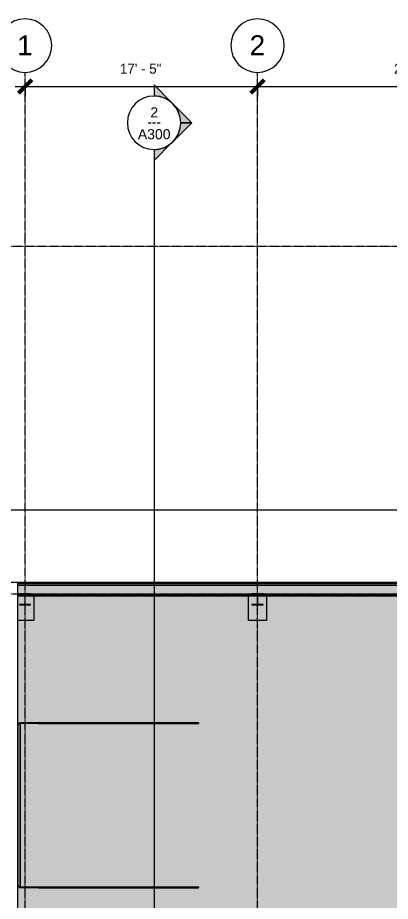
# Model space of a CAD drawing. Header units: inches. Extents: x -4124 to -1243, y 10241 to 12021.
# Drawn here: x -3557 to -3222, y 11173 to 11966 of the extents above; entities that cross this region are included whole.
import ezdxf

# ---------------------------------------------------------------- set-up
doc = ezdxf.new("R2010")
doc.units = ezdxf.units.IN
doc.header["$MEASUREMENT"] = 0
doc.linetypes.add('Grid Line 1_2_', pattern=[0.875, 0.5, -0.125, 0.125, -0.125])
for name, color, linetype, lineweight in [('A-ANNO-DIMS', 211, 'Continuous', 9), ('A-ANNO-DIMS-96', 211, 'Continuous', 9), ('A-DOOR', 31, 'Continuous', 13), ('A-WALL', 113, 'Continuous', 13), ('A-WALL-PATT', 111, 'Continuous', 20), ('C-BLDG-PADS', 91, 'Continuous', 13), ('G-ANNO-SYMB', 111, 'Continuous', 9), ('S-COLS', 52, 'Continuous', 13), ('S-FNDN', 32, 'Continuous', 13), ('S-GRID', 1, 'Continuous', 9), ('S-GRID-IDEN', 1, 'Continuous', 9)]:
    doc.layers.add(name, color=color, linetype=linetype, lineweight=lineweight)
doc.styles.add('Arial', font='arial.ttf', dxfattribs={"height": 18})
doc.styles.add('Arial_1', font='arial.ttf', dxfattribs={"height": 9})
doc.styles.add('Century Gothic_1', font='ufonts.com_century-gothic.ttf', dxfattribs={"height": 9})
doc.dimstyles.new('OD__1_16__Tol__', dxfattribs={"dimscale": 12, "dimtxt": 9.397514, "dimasz": 1, "dimexe": 0.75, "dimexo": 0.5, "dimgap": 0.75, "dimtad": 1, "dimdec": 4, "dimrnd": 0.0625, "dimzin": 3, "dimdsep": 46, "dimlunit": 4, "dimtxsty": 'Century Gothic_1', "dimblk1": 'OBLIQUE', "dimblk2": 'OBLIQUE', "dimsah": 1, "dimcen": 0.09, "dimdle": 0.75, "dimazin": 0, "dimtfac": 1, "dimtdec": 4, "dimtix": 1, "dimtmove": 0, "dimatfit": 3, "dimfxl": 1, "dimtvp": 1, "dimtfill": 1, "dimfrac": 2, "dimtolj": 1, "dimtzin": 0, "dimarcsym": 2})

# ---------------------------------------------------------------- blocks, each defined once
blk = doc.blocks.new('W-Wide Flange-Column - W10X49-1597356-FLOOR PLAN - MEZZANINE')
at = {"layer": 'S-COLS', "lineweight": 9}
h = blk.add_hatch(dxfattribs=at)
h.set_pattern_fill('FP_10', color=8, style=0, pattern_type=2)
h.set_pattern_definition([(45, (3341.203, -11443.53), (-9.503515, 9.503515), []), (45, (3341.203, -11429.13), (-9.503515, 9.503515), [])])
h.paths.add_polyline_path([(5, -4.99), (5, -4.43), (0.86, -4.43), (0.37, -4.23), (0.17, -3.74), (0.17, 3.74), (0.4, 4.24), (0.86, 4.43), (5, 4.43), (5, 4.99), (-5, 4.99), (-5, 4.43), (-0.86, 4.43), (-0.37, 4.23), (-0.17, 3.74), (-0.17, -3.74), (-0.37, -4.23), (-0.86, -4.43), (-5, -4.43), (-5, -4.99)], flags=0)
for p, q in [((5, 4.99), (-5, 4.99)), ((-5, 4.99), (-5, 4.43)), ((-5, 4.43), (-0.86, 4.43)), ((-0.17, 3.74), (-0.17, -3.74)), ((0.17, -3.74), (0.17, 3.74)), ((0.86, 4.43), (5, 4.43)), ((5, 4.43), (5, 4.99)), ((-0.86, -4.43), (-5, -4.43)), ((-5, -4.43), (-5, -4.99)), ((-5, -4.99), (5, -4.99)), ((5, -4.43), (0.86, -4.43)), ((5, -4.99), (5, -4.43))]:
    blk.add_line(p, q, dxfattribs=at)
for centre, start, end in [((-0.86, 3.74), 0, 90), ((0.86, 3.74), 90, 180), ((-0.86, -3.74), 270, 0), ((0.86, -3.74), 180, 270)]:
    blk.add_arc(centre, 0.691, start, end, dxfattribs=at)
blk = doc.blocks.new('W-Wide Flange-Column - W10X49-V6-FLOOR PLAN - MEZZANINE')
at = {"layer": 'S-COLS', "lineweight": 9}
h = blk.add_hatch(dxfattribs=at)
h.set_pattern_fill('FP_11', color=8, style=0, pattern_type=2)
h.set_pattern_definition([(45, (3550.203, -11443.53), (-9.503515, 9.503515), []), (45, (3550.203, -11429.13), (-9.503515, 9.503515), [])])
h.paths.add_polyline_path([(-5, -4.99), (5, -4.99), (5, -4.43), (0.86, -4.43), (0.37, -4.23), (0.17, -3.74), (0.17, 3.74), (0.4, 4.24), (0.86, 4.43), (5, 4.43), (5, 4.99), (-5, 4.99), (-5, 4.43), (-0.86, 4.43), (-0.37, 4.23), (-0.17, 3.74), (-0.17, -3.74), (-0.37, -4.23), (-0.86, -4.43), (-5, -4.43)], flags=0)
for p, q in [((5, 4.99), (-5, 4.99)), ((-5, 4.99), (-5, 4.43)), ((-5, 4.43), (-0.86, 4.43)), ((-0.17, 3.74), (-0.17, -3.74)), ((0.17, -3.74), (0.17, 3.74)), ((0.86, 4.43), (5, 4.43)), ((5, 4.43), (5, 4.99)), ((-0.86, -4.43), (-5, -4.43)), ((-5, -4.43), (-5, -4.99)), ((-5, -4.99), (5, -4.99)), ((5, -4.43), (0.86, -4.43)), ((5, -4.99), (5, -4.43))]:
    blk.add_line(p, q, dxfattribs=at)
for centre, start, end in [((-0.86, 3.74), 0, 90), ((0.86, 3.74), 90, 180), ((-0.86, -3.74), 270, 0), ((0.86, -3.74), 180, 270)]:
    blk.add_arc(centre, 0.691, start, end, dxfattribs=at)
blk = doc.blocks.new('Door-Sectional_DesignersChoice_Amarr - 16_x8_-1344022-FLOOR PLAN - MEZZANINE')
at = {"layer": 'A-DOOR', "lineweight": 9}
for points in [[(-8.28, -41.53), (-8.28, -42.23), (-7.28, -42.23), (-7.28, -40.88), (-8.28, -40.88), (-8.28, -41.47)], [(-8.28, -45.93), (-8.28, -57.73), (-7.28, -57.73), (-7.28, -42.23), (-8.28, -42.23), (-8.28, -44.37)], [(139.28, -41.53), (139.28, -42.23), (140.28, -42.23), (140.28, -40.88), (139.28, -40.88), (139.28, -41.47)], [(139.28, -57.73), (140.28, -57.73), (140.28, -42.23), (139.28, -42.23), (139.28, -55.06)], [(-8.28, -57.73), (-8.28, -201.53), (-7.28, -201.53), (-7.28, -57.73)], [(139.28, -201.53), (140.28, -201.53), (140.28, -57.73), (139.28, -57.73), (139.28, -126.19)]]:
    blk.add_hatch(color=8, dxfattribs=at).paths.add_polyline_path(points, flags=0)
at = {"layer": 'A-DOOR', "color": 8, "lineweight": 9}
for p, q in [((-7, -39.59), (-7, -39.53)), ((-7, -39.53), (139, -39.53)), ((-7, -41.47), (-7, -39.59)), ((-7, -39.59), (139, -39.59)), ((139, -39.53), (139, -39.59)), ((139, -39.59), (139, -41.47)), ((-8.28, -42.23), (-8.28, -40.88)), ((-8.28, -40.88), (-7.28, -40.88)), ((-8.28, -57.73), (-8.28, -42.23)), ((-7.28, -42.23), (-8.28, -42.23)), ((-7.28, -40.88), (-7.28, -42.23)), ((-7.28, -42.23), (-7.28, -57.73)), ((-7, -41.53), (-7, -41.47)), ((-7, -41.47), (139, -41.47)), ((-7, -41.53), (139, -41.53)), ((139, -41.47), (139, -41.53)), ((139.28, -42.23), (139.28, -40.88)), ((139.28, -40.88), (140.28, -40.88)), ((139.28, -57.73), (139.28, -42.23)), ((140.28, -42.23), (139.28, -42.23)), ((140.28, -40.88), (140.28, -42.23)), ((140.28, -42.23), (140.28, -57.73)), ((-8.28, -57.73), (-8.28, -201.53)), ((-7.28, -57.73), (-7.28, -201.53)), ((139.28, -57.73), (139.28, -201.53)), ((140.28, -57.73), (140.28, -201.53)), ((-7.28, -201.53), (-8.28, -201.53)), ((140.28, -201.53), (139.28, -201.53))]:
    blk.add_line(p, q, dxfattribs=at)
blk = doc.blocks.new('Section - Section Head - Filled-22785-FLOOR PLAN - MEZZANINE')
at = {"layer": 'G-ANNO-SYMB'}
h = blk.add_hatch(color=256, dxfattribs=at)
edge = h.paths.add_edge_path(flags=0)
edge.add_line((-0.4268, 0.1768), (-0.25, 0.3536))
edge.add_line((-0.25, 0.3536), (-0.25, 0.25))
edge.add_arc((-0.25, 0), 0.25, 90, 135)
h = blk.add_hatch(color=256, dxfattribs=at)
edge = h.paths.add_edge_path(flags=0)
edge.add_arc((-0.25, 0), 0.25, 45, 90)
edge.add_line((-0.25, 0.25), (-0.25, 0.3536))
edge.add_line((-0.25, 0.3536), (-0.0732, 0.1768))
h = blk.add_hatch(color=256, dxfattribs=at)
edge = h.paths.add_edge_path(flags=0)
edge.add_arc((-0.25, 0), 0.2503, 137.9216, 180)
edge.add_line((-0.5003, 0), (-0.6036, 0))
edge.add_line((-0.6036, 0), (-0.4358, 0.1678))
h = blk.add_hatch(color=256, dxfattribs=at)
edge = h.paths.add_edge_path(flags=0)
edge.add_line((-0.0642, 0.1678), (0.1036, 0))
edge.add_line((0.1036, 0), (0.0003, 0))
edge.add_arc((-0.25, 0), 0.2503, 0, 42.0784)
for p, q in [((-0.25, 0.3536), (-0.4268, 0.1768)), ((-0.25, 0.25), (-0.25, 0.3536)), ((-0.0732, 0.1768), (-0.25, 0.3536)), ((-0.25, 0.3536), (-0.25, 0.25)), ((-0.4358, 0.1678), (-0.6036, 0)), ((0.1036, 0), (-0.0642, 0.1678)), ((-0.6036, 0), (-0.5003, 0)), ((0.0003, 0), (0.1036, 0))]:
    blk.add_line(p, q, dxfattribs=at)
for centre, radius, start, end in [((-0.2503, 0), 0.25, 360, 180), ((-0.25, 0), 0.25, 90, 135), ((-0.25, 0), 0.25, 45, 90), ((-0.25, 0), 0.2503, 137.9216, 180), ((-0.25, 0), 0.2503, 0, 42.0784), ((-0.2503, 0), 0.25, 180, 360)]:
    blk.add_arc(centre, radius, start, end, dxfattribs=at)
blk = doc.blocks.new('Grid - Grid Head - Circle-50561-FLOOR PLAN - MEZZANINE')
at = {"layer": 'S-GRID-IDEN'}
for start, end in [(360, 180), (180, 360)]:
    blk.add_arc((0, 0), 0.25, start, end, dxfattribs=at)
blk = doc.blocks.new('DIMBLOCK6-FLOOR PLAN - MEZZANINE')
at = {"layer": 'A-ANNO-DIMS-96', "lineweight": 50}
for p, q in [((-3550.2, 11903.96), (-3544.2, 11909.96)), ((-3341.2, 11903.96), (-3335.2, 11909.96)), ((-3550.2, 11903.96), (-3556.2, 11897.96)), ((-3341.2, 11903.96), (-3347.2, 11897.96))]:
    blk.add_line(p, q, dxfattribs=at)
at = {"layer": 'A-ANNO-DIMS-96'}
for p, q in [((-3559.2, 11903.96), (-3341.2, 11903.96)), ((-3550.2, 11906.45), (-3550.2, 11894.96)), ((-3550.2, 11903.96), (-3550.2, 11906.45)), ((-3341.2, 11906.45), (-3341.2, 11894.96)), ((-3341.2, 11903.96), (-3341.2, 11906.45))]:
    blk.add_line(p, q, dxfattribs=at)
at = {"layer": 'A-ANNO-DIMS-96', "color": 0, "insert": (-3464.95, 11924.5), "char_height": 9, "width": 46.1821, "attachment_point": 1, "line_spacing_factor": 0.984502, "style": 'Century Gothic_1', "bg_fill": 3, "box_fill_scale": 1.25, "bg_fill_color": 256, "bg_fill_true_color": 13158600, "bg_fill_transparency": 0}
blk.add_mtext('17\' - 5"', dxfattribs=at)
blk = doc.blocks.new('_Oblique')
at = {"color": 0, "linetype": 'ByBlock', "lineweight": -2}
blk.add_line((-0.5, -0.5), (0.5, 0.5), dxfattribs=at)
blk = doc.blocks.new('DIMBLOCK7-FLOOR PLAN - MEZZANINE')
at = {"layer": 'A-ANNO-DIMS-96', "lineweight": 50}
for p, q in [((-3341.2, 11903.96), (-3335.2, 11909.96)), ((-3057.2, 11903.96), (-3051.2, 11909.96)), ((-3341.2, 11903.96), (-3347.2, 11897.96)), ((-3057.2, 11903.96), (-3063.2, 11897.96))]:
    blk.add_line(p, q, dxfattribs=at)
at = {"layer": 'A-ANNO-DIMS-96'}
for p, q in [((-3341.2, 11906.45), (-3341.2, 11894.96)), ((-3341.2, 11903.96), (-3341.2, 11906.45)), ((-3341.2, 11903.96), (-3057.2, 11903.96)), ((-3057.2, 11906.45), (-3057.2, 11894.96)), ((-3057.2, 11903.96), (-3057.2, 11906.45))]:
    blk.add_line(p, q, dxfattribs=at)
at = {"layer": 'A-ANNO-DIMS-96', "color": 0, "insert": (-3218.45, 11924.5), "char_height": 9, "width": 46.1821, "attachment_point": 1, "line_spacing_factor": 0.984502, "style": 'Century Gothic_1', "bg_fill": 3, "box_fill_scale": 1.25, "bg_fill_color": 256, "bg_fill_true_color": 13158600, "bg_fill_transparency": 0}
blk.add_mtext('23\' - 8"', dxfattribs=at)

msp = doc.modelspace()

# ---------------------------------------------------------------- hatches: boundary and pattern name
at = {"layer": 'A-WALL', "lineweight": 9}
msp.add_hatch(color=254, dxfattribs=at).paths.add_polyline_path([(-3556.76575, 11457.89539), (-3074.20325, 11457.89539), (-3074.20325, 11458.64539), (-3556.76575, 11458.64539)], flags=0)
at = {"layer": 'A-WALL'}
msp.add_hatch(color=252, dxfattribs=at).paths.add_polyline_path([(-3556.76575, 11456.39539), (-3074.20325, 11456.39539), (-3074.20325, 11457.89539), (-3556.76575, 11457.89539), (-3556.76575, 11456.52026)], flags=0)
at = {"layer": 'A-WALL-PATT', "lineweight": 9}
h = msp.add_hatch(dxfattribs=at)
h.set_pattern_fill('FP_4', color=8, style=0, pattern_type=2)
h.set_pattern_definition([(161.57, (0.48, 0.48), (-3.83995378, -1.544e-05), [0, -27.322, 3.034, 0]), (18.43, (-0.48, 0.48), (-3.83995378, 1.544e-05), [0, -27.322, 3.034, 0]), (108.43, (0.48, 0.48), (1.919622, -9.60052459), [9.106, -21.25]), (71.57, (-0.48, 0.48), (1.919622, 9.60052459), [9.106, -21.25])])
h.paths.add_polyline_path([(-3212.45325, 11448.39539), (-3074.20325, 11448.39539), (-3074.20325, 11456.39539), (-3556.76575, 11456.39539), (-3556.76575, 11448.39539), (-3555.20325, 11448.39539), (-3555.20325, 11448.52039), (-3545.20325, 11448.52039), (-3545.20325, 11448.39539), (-3346.20325, 11448.39539), (-3346.20325, 11448.52039), (-3336.20325, 11448.52039), (-3336.20325, 11448.39539), (-3288.01599, 11448.39539)], flags=0)
h = msp.add_hatch(dxfattribs=at)
h.set_pattern_fill('FP_5', color=8, style=0, pattern_type=2)
h.set_pattern_definition([(0, (0, 0), (0, 4.798), []), (315, (0, 0), (4.7984266, 0), [6.786, -6.786]), (45, (0, 0), (4.7984266, 0), [6.786, -6.786])])
h.paths.add_polyline_path([(-3077.14075, 11447.89539), (-3074.20325, 11447.89539), (-3074.20325, 11448.39539), (-3336.20325, 11448.39539), (-3336.20325, 11447.9618), (-3340.34193, 11447.9618), (-3340.50224, 11447.89539), (-3120.78937, 11447.89539)], flags=0)
h.paths.add_polyline_path([(-3545.20325, 11447.89539), (-3341.90426, 11447.89539), (-3342.06458, 11447.9618), (-3346.20325, 11447.9618), (-3346.20325, 11448.39539), (-3545.20325, 11448.39539), (-3545.20325, 11447.9618), (-3549.34193, 11447.9618), (-3549.50224, 11447.89539), (-3549.34193, 11447.89539)], flags=0)
h.paths.add_polyline_path([(-3550.90426, 11447.89539), (-3551.06458, 11447.9618), (-3555.20325, 11447.9618), (-3555.20325, 11448.39539), (-3556.76575, 11448.39539), (-3556.76575, 11447.89539), (-3551.06458, 11447.89539)], flags=0)
at = {"layer": 'C-BLDG-PADS', "lineweight": 9}
h = msp.add_hatch(dxfattribs=at)
h.set_pattern_fill('FP_1', color=9, style=0, pattern_type=2)
h.set_pattern_definition([(0, (0, 0), (30.72, 7.68), [1.267, -21.773, 1.267, -21.773, -122.88]), (0, (0, 0), (30.72, 7.68), [-46.08, 1.267, -44.813, 1.267, -21.773, -53.76]), (0, (0, 0), (30.72, 7.68), [-115.2, 1.267, -14.093, 1.267, -37.133]), (120, (11.52, 3.84), (-22.011075, 22.7643004), [1.267, -21.773, 1.267, -21.773, -122.88]), (120, (11.52, 3.84), (-22.011075, 22.7643004), [-46.08, 1.267, -44.813, 1.267, -21.773, -53.76]), (120, (11.52, 3.84), (-22.011075, 22.7643004), [-115.2, 1.267, -14.093, 1.267, -37.133]), (240, (15.36, 19.2), (-8.708925, -30.4443004), [1.267, -21.773, 1.267, -21.773, -122.88]), (240, (15.36, 19.2), (-8.708925, -30.4443004), [-46.08, 1.267, -44.813, 1.267, -21.773, -53.76]), (240, (15.36, 19.2), (-8.708925, -30.4443004), [-115.2, 1.267, -14.093, 1.267, -37.133])])
h.paths.add_polyline_path([(-3341.03333, 10819.39539), (-3057.37318, 10819.39539), (-3057.37318, 10826.12586), (-3057.57568, 10826.61476), (-3058.06458, 10826.81727), (-3062.20325, 10826.81727), (-3062.20325, 10827.37586), (-3052.20325, 10827.37586), (-3052.20325, 10826.81727), (-3056.34193, 10826.81727), (-3056.83082, 10826.61476), (-3057.03333, 10826.12586), (-3057.03333, 10819.39539), (-3026.20331, 10819.39543), (-3026.20325, 11446.39539), (-3057.03333, 11446.39539), (-3057.03333, 11439.78992), (-3056.83082, 11439.30102), (-3056.34193, 11439.09852), (-3052.20325, 11439.09852), (-3052.20325, 11438.53992), (-3062.20325, 11438.53992), (-3062.20325, 11439.09852), (-3058.06458, 11439.09852), (-3057.57568, 11439.30102), (-3057.37318, 11439.78992), (-3057.37318, 11446.39539), (-3341.03333, 11446.39539), (-3341.03333, 11439.78992), (-3340.83082, 11439.30102), (-3340.34193, 11439.09852), (-3336.20325, 11439.09852), (-3336.20325, 11438.53992), (-3346.20325, 11438.53992), (-3346.20325, 11439.09852), (-3342.06458, 11439.09852), (-3341.57568, 11439.30102), (-3341.37318, 11439.78992), (-3341.37318, 11446.39539), (-3550.03333, 11446.39539), (-3550.03333, 11439.78992), (-3549.83082, 11439.30102), (-3549.34193, 11439.09852), (-3545.20325, 11439.09852), (-3545.20325, 11438.53992), (-3555.20325, 11438.53992), (-3555.20325, 11439.09852), (-3551.06458, 11439.09852), (-3550.57568, 11439.30102), (-3550.37318, 11439.78992), (-3550.37318, 11446.39539), (-3556.76575, 11446.39539), (-3556.76575, 11074.13562), (-3348.20325, 11074.13562), (-3348.20325, 11072.76062), (-3347.76575, 11072.76062), (-3347.76575, 10819.39539), (-3341.37318, 10819.39539), (-3341.37318, 10826.12586), (-3341.57568, 10826.61476), (-3342.06458, 10826.81727), (-3346.20325, 10826.81727), (-3346.20325, 10827.37586), (-3336.20325, 10827.37586), (-3336.20325, 10826.81727), (-3340.34193, 10826.81727), (-3340.83082, 10826.61476), (-3341.03333, 10826.12586), (-3341.03333, 10823.93296)], flags=0)
h.paths.add_polyline_path([(-3551.06458, 11076.40516), (-3555.20325, 11076.40516), (-3555.20325, 11076.96375), (-3551.06458, 11076.96375), (-3550.57568, 11077.16626), (-3550.37318, 11077.65516), (-3550.37318, 11085.13562), (-3550.57568, 11085.62452), (-3551.06458, 11085.82703), (-3555.20325, 11085.82703), (-3555.20325, 11086.38562), (-3545.20325, 11086.38562), (-3545.20325, 11085.82703), (-3549.34193, 11085.82703), (-3549.83082, 11085.62452), (-3550.03333, 11085.13562), (-3550.03333, 11077.65516), (-3549.83082, 11077.16626), (-3549.34193, 11076.96375), (-3545.20325, 11076.96375), (-3545.20325, 11076.40516), (-3549.34193, 11076.40516)], flags=0)
h.paths.add_polyline_path([(-3554.41419, 11184.54676), (-3555.06375, 11184.54676), (-3555.06375, 11185.54676), (-3394.41419, 11185.54676), (-3394.41419, 11184.54676), (-3553.70959, 11184.54676)], flags=0)
h.paths.add_polyline_path([(-3554.41419, 11185.82801), (-3556.41419, 11185.82801), (-3556.41419, 11331.82801), (-3554.41419, 11331.82801), (-3554.41419, 11200.40019)], flags=0)
h.paths.add_polyline_path([(-3554.47669, 11332.10926), (-3555.06375, 11332.10926), (-3555.06375, 11333.10926), (-3394.41419, 11333.10926), (-3394.41419, 11332.10926), (-3554.41419, 11332.10926)], flags=0)
at = {"layer": 'S-FNDN'}
h = msp.add_hatch(color=9, dxfattribs=at)
h.paths.add_polyline_path([(-3550.37318, 11446.39539), (-3550.37318, 11447.27039), (-3550.60249, 11447.77039), (-3556.76575, 11447.77039), (-3556.76575, 11446.39539)], flags=0)
h.paths.add_polyline_path([(-3550.03333, 11446.39539), (-3542.20326, 11446.39539), (-3542.20326, 11447.77039), (-3549.83082, 11447.75929), (-3550.03333, 11447.27039), (-3550.03333, 11447.05113)], flags=0)
h = msp.add_hatch(color=9, dxfattribs=at)
h.paths.add_polyline_path([(-3341.01074, 11446.39539), (-3333.20326, 11446.39539), (-3333.20326, 11447.77039), (-3340.83082, 11447.75929), (-3341.03333, 11447.27039), (-3341.03333, 11446.39539)], flags=0)
h.paths.add_polyline_path([(-3349.20326, 11446.39539), (-3341.37318, 11446.39539), (-3341.37318, 11447.27039), (-3341.60249, 11447.77039), (-3349.20326, 11447.75929), (-3349.20326, 11447.27039)], flags=0)

# ---------------------------------------------------------------- linework, layer by layer
at = {"layer": 'A-WALL', "lineweight": 9}
for p, q in [((-3029.45325, 11458.64539), (-3567.64075, 11458.64539)), ((-3556.76575, 11447.89539), (-3556.76575, 11458.64539)), ((-3556.76575, 11457.89539), (-3028.70325, 11457.89539)), ((-3556.76575, 11456.39539), (-3027.20325, 11456.39539)), ((-3556.76575, 11448.39539), (-3555.20325, 11448.39539)), ((-3556.76575, 11447.89539), (-3550.90426, 11447.89539)), ((-3556.76575, 11072.76062), (-3556.76575, 11447.77039)), ((-3556.76575, 11447.77039), (-3550.60249, 11447.77039)), ((-3549.80402, 11447.77039), (-3341.60249, 11447.77039)), ((-3549.50224, 11447.89539), (-3341.90426, 11447.89539)), ((-3545.20325, 11448.39539), (-3346.20325, 11448.39539)), ((-3340.80402, 11447.77039), (-3057.60249, 11447.77039)), ((-3340.50224, 11447.89539), (-3057.90426, 11447.89539)), ((-3336.20325, 11448.39539), (-3062.20325, 11448.39539))]:
    msp.add_line(p, q, dxfattribs=at)
at = {"layer": 'C-BLDG-PADS', "color": 8, "lineweight": 9}
for p, q in [((-3550.37318, 11446.39539), (-3556.76621, 11446.39539)), ((-3341.37318, 11446.39539), (-3550.03333, 11446.39539)), ((-3057.37318, 11446.39539), (-3341.03333, 11446.39539))]:
    msp.add_line(p, q, dxfattribs=at)
at = {"layer": 'G-ANNO-SYMB'}
for p, q in [((-3434.23256, 11847.41172), (-3434.23256, 10300.08503)), ((-4008.43211, 11523.97754), (-1530.35451, 11523.97754))]:
    msp.add_line(p, q, dxfattribs=at)
at = {"layer": 'S-FNDN', "color": 8, "lineweight": 9}
for p, q in [((-3542.20326, 11447.77039), (-3542.20326, 11424.64066)), ((-3349.20326, 11424.64066), (-3349.20326, 11447.77039)), ((-3333.20326, 11447.77039), (-3333.20326, 11424.64066)), ((-3542.20326, 11424.64066), (-3556.77346, 11424.64066)), ((-3333.20326, 11424.64066), (-3349.20326, 11424.64066))]:
    msp.add_line(p, q, dxfattribs=at)
at = {"layer": 'S-GRID', "linetype": 'Grid Line 1_2_'}
for p, q in [((-3550.20325, 10413.09146), (-3550.20325, 11916.7122)), ((-3341.20325, 10413.09146), (-3341.20325, 11916.7122)), ((-1362.80331, 11760.39539), (-3750.49332, 11760.39539)), ((-1362.80331, 11448.39539), (-3750.49332, 11448.39539))]:
    msp.add_line(p, q, dxfattribs=at)

# ---------------------------------------------------------------- block references
at = {"layer": 'A-DOOR', "color": 8, "lineweight": 9, "rotation": 90}
msp.add_blockref('Door-Sectional_DesignersChoice_Amarr - 16_x8_-1344022-FLOOR PLAN - MEZZANINE', (-3595.94245, 11192.82801), dxfattribs=at)
at = {"layer": 'G-ANNO-SYMB', "xscale": 95.99999999999994, "yscale": 95.99999999999994, "zscale": 95.99999999999994, "rotation": 269.9999999999996}
msp.add_blockref('Section - Section Head - Filled-22785-FLOOR PLAN - MEZZANINE', (-3434.23256, 11847.41172), dxfattribs=at)
at = {"layer": 'S-COLS', "color": 7, "lineweight": 9}
for name, p in [('W-Wide Flange-Column - W10X49-V6-FLOOR PLAN - MEZZANINE', (-3550.20325, 11443.53016)), ('W-Wide Flange-Column - W10X49-1597356-FLOOR PLAN - MEZZANINE', (-3341.20325, 11443.53016))]:
    msp.add_blockref(name, p, dxfattribs=at)
at = {"layer": 'S-GRID-IDEN', "xscale": 95.99999999999994, "yscale": 95.99999999999994, "zscale": 95.99999999999994}
for p in [(-3550.20325, 11940.7122), (-3341.20325, 11940.7122)]:
    msp.add_blockref('Grid - Grid Head - Circle-50561-FLOOR PLAN - MEZZANINE', p, dxfattribs=at)

# ---------------------------------------------------------------- texts
at = {"layer": 'G-ANNO-SYMB', "char_height": 9, "attachment_point": 1}
for s, insert, width, style in [('2', (-3437.55354, 11885.32035), 8.484, 'Arial_1'), ('---', (-3440.20485, 11876.81366), 15.453, 'Century Gothic_1'), ('A300', (-3448.79763, 11865.68411), 35.754, 'Arial_1')]:
    msp.add_mtext(s, dxfattribs=dict(at, insert=insert, width=width, style=style))
at = {"layer": 'S-GRID-IDEN', "char_height": 18, "width": 16.968, "attachment_point": 1, "style": 'Arial'}
for s, insert in [('1', (-3557.33228, 11950.00014)), ('2', (-3348.33228, 11950.00014))]:
    msp.add_mtext(s, dxfattribs=dict(at, insert=insert))

# ---------------------------------------------------------------- next in the draw order: dimensions: what is measured, and where the dimension line sits
at = {"layer": 'A-ANNO-DIMS'}
dim = msp.add_linear_dim(base=(-3341.20325, 11903.96198), p1=(-3550.20325, 11912.44726), p2=(-3341.20325, 11912.44726), dimstyle='OD__1_16__Tol__', override={"dimpost": '<>', "dimfxl": 209}, dxfattribs=at)
dim.commit()
dim.dimension.update_dxf_attribs({"geometry": 'DIMBLOCK6-FLOOR PLAN - MEZZANINE', "text_midpoint": (-3445.70325, 11917.57516)})

# ---------------------------------------------------------------- next in the draw order: dimensions: what is measured, and where the dimension line sits
dim = msp.add_linear_dim(base=(-3057.20325, 11903.96198), p1=(-3341.20325, 11912.44726), p2=(-3057.20325, 11912.44726), dimstyle='OD__1_16__Tol__', override={"dimpost": '<>', "dimfxl": 284}, dxfattribs=at)
dim.commit()
dim.dimension.update_dxf_attribs({"geometry": 'DIMBLOCK7-FLOOR PLAN - MEZZANINE', "text_midpoint": (-3199.20325, 11917.68835)})

doc.saveas('drawing.dxf')
